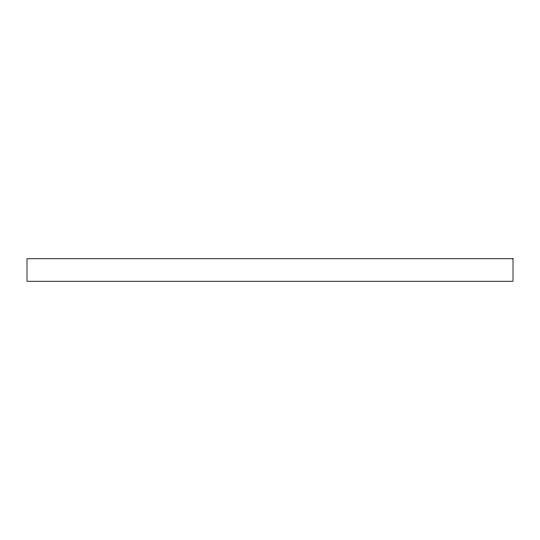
<?xml version="1.0" encoding="UTF-8"?>
<svg xmlns="http://www.w3.org/2000/svg" width="540" height="540" viewBox="0 0 540 540"><rect width="100%" height="100%" fill="white"/><g stroke="black" fill="none" stroke-linecap="round" stroke-linejoin="round"><path stroke-width="0.81" d="M513 258.748L27 258.748L27 281.252L513 281.252L513 258.748"/></g></svg>
